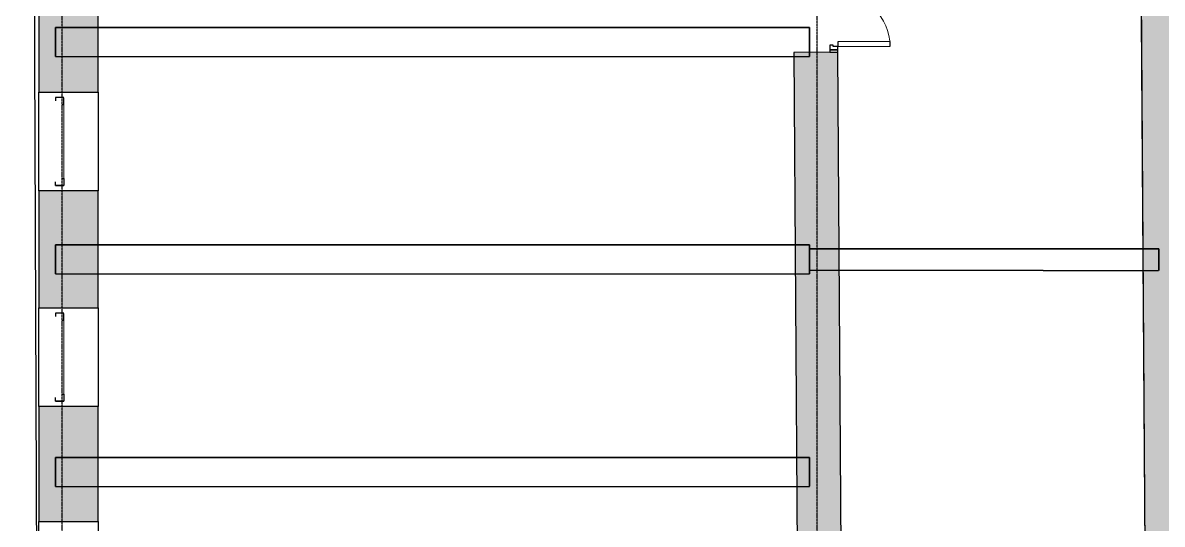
# Model space of a CAD drawing. Header units: millimetres. Extents: x -33838 to 476301, y -41806 to 120107.
# Drawn here: x 101861 to 111670, y 13455 to 17773 of the extents above; entities that cross this region are included whole.
import ezdxf

# ---------------------------------------------------------------- set-up
doc = ezdxf.new("R2010")
doc.units = ezdxf.units.MM
for name, pattern in [('ADSK_Линия сетки', [25, 20, -2.5, 0, -2.5]), ('ADSK_Сверху', [4.5, 3, -1.5]), ('ADSK_Снесено', [4.5, 3, -1.5])]:
    doc.linetypes.add(name, pattern=pattern)
for name, color, linetype, lineweight, true_color in [('_ Окна', 5, 'Continuous', 30, 0x0000ff), ('Стены внутренние', 5, 'Continuous', 18, 0x0000ff), ('Стены наружные', 1, 'ADSK_Снесено', 18, 0xff0000)]:
    doc.layers.add(name, color=color, linetype=linetype, lineweight=lineweight, true_color=true_color)
for name, color, linetype, lineweight in [('Двери', 251, 'Continuous', 18), ('Каркас', 7, 'Continuous', 18), ('Окна', 251, 'Continuous', 18)]:
    doc.layers.add(name, color=color, linetype=linetype, lineweight=lineweight)

# ---------------------------------------------------------------- blocks, each defined once
blk = doc.blocks.new('Витраж-тент со смещением вовне - 60мм 30 сдвиг-1466941-02 План 2-го этажа маркировочный')
at = {"layer": '_ Окна', "color": 161, "linetype": 'ADSK_Сверху', "true_color": 0xaaaaff}
for p, q in [((-379, 25), (-379, -45)), ((-379, 25), (-349, 25)), ((-379, -45), (-379, 25)), ((379, 25), (349, 25)), ((379, -45), (379, 25)), ((379, -45), (379, 25)), ((-319, -45), (-379, -45)), ((-319, -35), (-319, -45)), ((319, -35), (319, -45)), ((319, -45), (379, -45))]:
    blk.add_line(p, q, dxfattribs=at)
at = {"layer": 'Окна', "color": 161, "linetype": 'ADSK_Сверху', "true_color": 0xaaaaff}
blk.add_line((-319, -45), (319, -45), dxfattribs=at)
blk = doc.blocks.new('AC_Дверь_Двупольная - Д-28п 1500х2200h-2039725-02 План 2-го этажа маркировочный')
at = {"layer": 'Двери', "lineweight": 30}
for p, q in [((-700, 1140), (-660, 1140)), ((-700, 190), (-700, 1140)), ((-660, 1140), (-660, 190)), ((700, 640), (660, 640)), ((660, 640), (660, 190)), ((700, 190), (700, 640)), ((-750, 190), (-730, 190)), ((-750, 120), (-750, 190)), ((-730, 120), (-750, 120)), ((-730, 190), (-700, 190)), ((-730, 120), (-730, 190)), ((-730, 190), (-730, 120)), ((-690, 120), (-730, 120)), ((-660, 190), (-700, 190)), ((-700, 190), (-700, 150)), ((-700, 150), (-690, 150)), ((-690, 150), (-690, 120)), ((660, 190), (700, 190)), ((700, 150), (690, 150)), ((690, 150), (690, 120)), ((690, 120), (730, 120)), ((730, 190), (700, 190)), ((700, 190), (700, 150)), ((730, 120), (730, 190)), ((750, 190), (730, 190)), ((730, 190), (730, 120)), ((730, 120), (750, 120)), ((750, 120), (750, 190))]:
    blk.add_line(p, q, dxfattribs=at)
at = {"layer": 'Двери'}
for centre, radius, start, end in [((-700, 190), 950, 360, 90), ((700, 190), 450, 90, 180)]:
    blk.add_arc(centre, radius, start, end, dxfattribs=at)

msp = doc.modelspace()

# ---------------------------------------------------------------- hatches: boundary and pattern name
at = {"layer": 'Стены внутренние', "lineweight": 25, "true_color": 0x636466}
h = msp.add_hatch(color=251, dxfattribs=at)
h.paths.add_polyline_path([(108532.47753, 12438.67457), (108912.46838, 12441.31185), (108877.22494, 17519.34346), (108497.23409, 17516.70619), (108531.75911, 12542.18787)])
h.paths.add_polyline_path([(108486.82378, 19016.67006), (108866.81463, 19019.30734), (108856.11476, 20560.99148), (108476.10561, 20560.99148), (108483.65419, 19473.35823)])
msp.add_hatch(color=251, dxfattribs=at).paths.add_polyline_path([(111524.61942, 12721.13609), (111904.61833, 12722.6275), (111849.52038, 20558.63165), (111572.89859, 20558.63165), (111572.79445, 20560.99148), (111469.49439, 20560.99148), (111523.73081, 12847.51427)])
at = {"layer": 'Стены наружные', "linetype": 'Continuous', "lineweight": 25, "true_color": 0x636466}
h = msp.add_hatch(color=251, dxfattribs=at)
h.paths.add_polyline_path([(102338.14425, 9189.25245), (102508.3575, 9189.25245), (102508.3575, 9842.88193), (101998.3575, 9842.88193), (101998.3575, 9189.25245)])
h.paths.add_polyline_path([(102338.14425, 11662.88193), (102508.3575, 11662.88193), (102508.3575, 12627.52613), (101998.3575, 12627.52613), (101998.3575, 11662.88193)])
h.paths.add_polyline_path([(102508.3575, 13477.52613), (102508.3575, 14468.68555), (101998.3575, 14468.68555), (101998.3575, 13477.52613), (102348.37731, 13477.52613)])
h.paths.add_polyline_path([(101998.3575, 15318.68555), (102508.3575, 15318.68555), (102508.3575, 16326.39158), (101998.3575, 16326.39158), (101998.3575, 16211.631)])
h.paths.add_polyline_path([(101998.3575, 17176.39158), (102508.3575, 17176.39158), (102508.3575, 18170.82654), (101998.3575, 18170.82654)])
h.paths.add_polyline_path([(101998.3575, 19990.82654), (102508.3575, 19990.82654), (102508.3575, 21135.08267), (101998.3575, 21135.08267), (101998.3575, 20939.1199)])

# ---------------------------------------------------------------- linework, layer by layer
at = {"linetype": 'ADSK_Линия сетки', "lineweight": 25}
for p, q in [((102199.30993, -3863.55169), (102199.30993, 44571.85247)), ((108699.30993, -3863.55169), (108699.30993, 44571.85247))]:
    msp.add_line(p, q, dxfattribs=at)
at = {"color": 251, "lineweight": 25, "true_color": 0x636466}
msp.add_lwpolyline([(108429.89827, 8679.25245), (101998.3575, 8679.25245), (101860.64834, 43878.86858), (112082.89859, 43878.86858), (112082.89859, 21068.63165), (111469.49439, 21068.63165), (111521.03284, 13231.21845)], dxfattribs=at)
at = {"layer": 'Каркас', "color": 251, "linetype": 'ADSK_Сверху', "lineweight": 25, "true_color": 0x636466}
for p, q in [((102142.11399, 17733.25717), (102142.11399, 17483.25717)), ((102142.11399, 17483.25717), (102142.11399, 17733.25717)), ((108633.85756, 17733.25717), (102142.11399, 17733.25717)), ((102142.11399, 17733.25717), (108633.85756, 17733.25717)), ((108633.85756, 17733.25717), (108633.85756, 17483.25717)), ((108633.85756, 17483.25717), (108633.85756, 17733.25717)), ((102142.11399, 17483.25717), (108633.85756, 17483.25717)), ((102142.11399, 17483.25717), (108633.85756, 17483.25717)), ((102142.11399, 15860.51761), (102142.11399, 15610.51761)), ((102142.11399, 15610.51761), (102142.11399, 15860.51761)), ((108633.8572, 15860.51761), (102142.11399, 15860.51761)), ((102142.11399, 15860.51761), (108633.8572, 15860.51761)), ((108633.81581, 15641.98032), (108633.89859, 15827.4803)), ((108633.8572, 15827.4803), (108633.8572, 15860.51761)), ((108633.8572, 15860.51761), (108633.8572, 15827.4803)), ((108633.8572, 15641.98032), (108633.8572, 15827.4803)), ((108633.8572, 15827.4803), (108633.8572, 15641.98032)), ((108633.89859, 15827.4803), (108633.8572, 15734.73031)), ((111639.69562, 15826.13893), (108633.89859, 15827.4803)), ((108633.89859, 15827.4803), (111639.69562, 15826.13893)), ((111639.69562, 15826.13893), (111639.61284, 15640.63895)), ((111639.61284, 15640.63895), (111639.69562, 15826.13893)), ((108633.8572, 15734.73031), (108633.81581, 15641.98032)), ((102142.11399, 15610.51761), (108633.8572, 15610.51761)), ((102142.11399, 15610.51761), (108633.8572, 15610.51761)), ((108633.81581, 15641.98032), (111639.61284, 15640.63895)), ((108633.8572, 15610.51761), (108633.8572, 15641.98032)), ((108633.8572, 15641.98032), (108633.8572, 15610.51761)), ((108633.8572, 15641.9803), (111639.61284, 15640.63895)), ((102142.11399, 14028.26334), (102142.11399, 13778.26334)), ((102142.11399, 13778.26334), (102142.11399, 14028.26334)), ((108633.85756, 14028.26334), (102142.11399, 14028.26334)), ((102142.11399, 14028.26334), (108633.85756, 14028.26334)), ((108633.85756, 14028.26334), (108633.85756, 13778.26334)), ((108633.85756, 13778.26334), (108633.85756, 14028.26334)), ((102142.11399, 13778.26334), (108633.85756, 13778.26334)), ((102142.11399, 13778.26334), (108633.85756, 13778.26334))]:
    msp.add_line(p, q, dxfattribs=at)
at = {"layer": 'Стены внутренние', "color": 251, "lineweight": 25, "true_color": 0x636466}
for p, q in [((111488.81704, 17812.93302), (111524.61942, 12721.13609)), ((108807.22662, 17518.85765), (108497.23409, 17516.70619)), ((108497.23409, 17516.70619), (108532.47753, 12438.67457)), ((108912.46838, 12441.31185), (108877.22494, 17519.34346))]:
    msp.add_line(p, q, dxfattribs=at)
at = {"layer": 'Стены наружные', "color": 251, "linetype": 'Continuous', "lineweight": 25, "true_color": 0x636466}
for p, q in [((101998.3575, 18170.82654), (101998.3575, 17176.39158)), ((102508.3575, 17176.39158), (102508.3575, 18170.82654)), ((101998.3575, 17176.39158), (102508.3575, 17176.39158)), ((101998.3575, 16326.39158), (101998.3575, 17176.39158)), ((102508.3575, 17176.39158), (102508.3575, 16326.39158)), ((101998.3575, 16326.39158), (101998.3575, 15318.68555)), ((102508.3575, 16326.39158), (101998.3575, 16326.39158)), ((102508.3575, 15318.68555), (102508.3575, 16326.39158)), ((101998.3575, 15318.68555), (102508.3575, 15318.68555)), ((101998.3575, 14468.68555), (101998.3575, 15318.68555)), ((102508.3575, 15318.68555), (102508.3575, 14468.68555)), ((101998.3575, 14468.68555), (101998.3575, 13477.52613)), ((102508.3575, 14468.68555), (101998.3575, 14468.68555)), ((102508.3575, 13477.52613), (102508.3575, 14468.68555)), ((101998.3575, 13477.52613), (102508.3575, 13477.52613)), ((101998.3575, 12627.52613), (101998.3575, 13477.52613)), ((102508.3575, 13477.52613), (102508.3575, 12627.52613))]:
    msp.add_line(p, q, dxfattribs=at)

# ---------------------------------------------------------------- block references
at = {"layer": '_ Окна', "color": 251, "linetype": 'ADSK_Сверху', "lineweight": 25, "true_color": 0x636466, "rotation": 89.99999999999993}
for p in [(102168.3575, 16751.39158), (102168.3575, 14893.68555)]:
    msp.add_blockref('Витраж-тент со смещением вовне - 60мм 30 сдвиг-1466941-02 План 2-го этажа маркировочный', p, dxfattribs=at)
at = {"layer": 'Двери', "color": 251, "lineweight": 25, "true_color": 0x636466, "rotation": 270.3976477562669}
msp.add_blockref('AC_Дверь_Двупольная - Д-28п 1500х2200h-2039725-02 План 2-го этажа маркировочный', (108682.02436, 18268.00676), dxfattribs=at)

doc.saveas('drawing.dxf')
